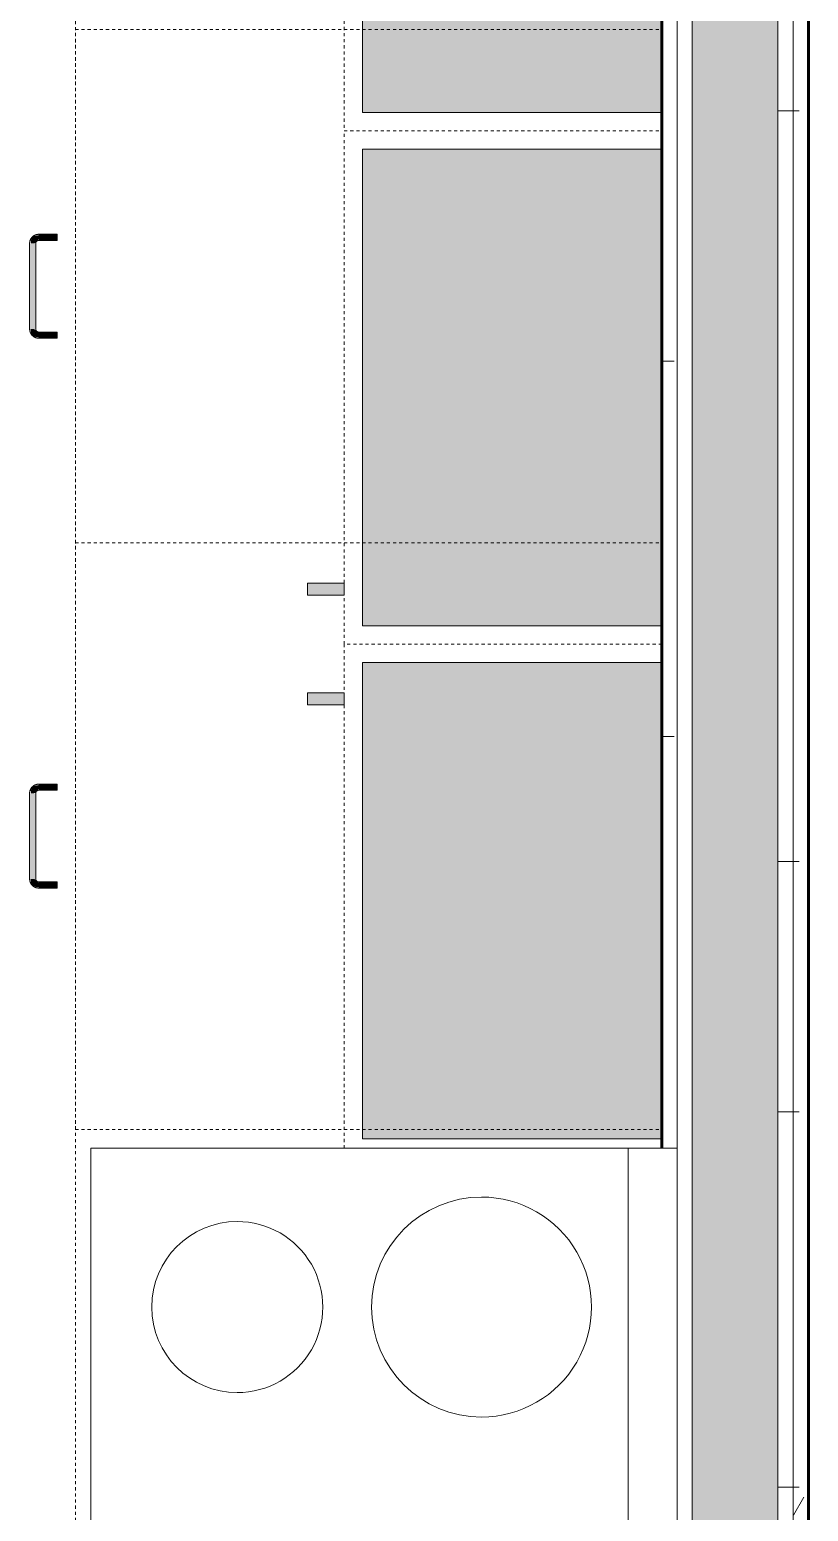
# Model space of a CAD drawing. Header units: inches. Extents: x -4169 to -1846, y 9706 to 12377.
# Drawn here: x -2964.4 to -2932.5, y 11974.7 to 12035.3 of the extents above; entities that cross this region are included whole.
import ezdxf

# ---------------------------------------------------------------- set-up
doc = ezdxf.new("R2010")
doc.units = ezdxf.units.IN
doc.header["$MEASUREMENT"] = 0
doc.linetypes.add('Dash', pattern=[0.25, 0.125, -0.125])
for name, color, linetype, lineweight in [('0-1', 7, 'Continuous', 5), ('0-2', 7, 'Continuous', 18), ('A-WALL', 113, 'Continuous', 18), ('A-WALL-PATT-4', 111, 'Continuous', 9), ('I-WALL-3', 2, 'Continuous', 60), ('Q-CASE', 31, 'Continuous', 9), ('Q-CASE-1', 9, 'Continuous', 9), ('Q-CASE-3', 250, 'Continuous', 9), ('Q-CASE-4', 250, 'Dash', 9), ('Q-CASE-HDLN-1', 250, 'Dash', 9), ('Q-CASE-HDLN-2', 31, 'Continuous', 9), ('Q-SPCQ-1', 250, 'Continuous', 9)]:
    doc.layers.add(name, color=color, linetype=linetype, lineweight=lineweight)
pattern_1 = [(0, (0, 0), (20.48, 5.12), [0.845, -14.515, 0.845, -14.515, -81.92]), (0, (0, 0), (20.48, 5.12), [-30.72, 0.845, -29.875, 0.845, -14.515, -35.84]), (0, (0, 0), (20.48, 5.12), [-76.8, 0.845, -9.395, 0.845, -24.755]), (120, (7.68, 2.56), (-14.67405, 15.1762003), [0.845, -14.515, 0.845, -14.515, -81.92]), (120, (7.68, 2.56), (-14.67405, 15.1762003), [-30.72, 0.845, -29.875, 0.845, -14.515, -35.84]), (120, (7.68, 2.56), (-14.67405, 15.1762003), [-76.8, 0.845, -9.395, 0.845, -24.755]), (240, (10.24, 12.8), (-5.80595, -20.2962003), [0.845, -14.515, 0.845, -14.515, -81.92]), (240, (10.24, 12.8), (-5.80595, -20.2962003), [-30.72, 0.845, -29.875, 0.845, -14.515, -35.84]), (240, (10.24, 12.8), (-5.80595, -20.2962003), [-76.8, 0.845, -9.395, 0.845, -24.755])]

# ---------------------------------------------------------------- blocks, each defined once
blk = doc.blocks.new('Range - 24_ x 30_-2320547-ENLARGED RCP - 2ND FLOOR PLAN')
at = {"layer": 'Q-SPCQ-1'}
for p, q in [((30, 24), (0, 24)), ((0, 24), (0, 0)), ((30, 0), (30, 24)), ((0, 22), (30, 22)), ((0, 0), (30, 0))]:
    blk.add_line(p, q, dxfattribs=at)
for centre, radius, start, end in [((6.5, 16), 4.5, 360, 180), ((23.5, 16), 3, 360, 180), ((6.5, 16), 4.5, 180, 360), ((23.5, 16), 3, 180, 0), ((6.5, 6), 3.5, 360, 180), ((23.5, 6), 3, 360, 180), ((6.5, 6), 3.5, 180, 0), ((23.5, 6), 3, 180, 360)]:
    blk.add_arc(centre, radius, start, end, dxfattribs=at)
blk = doc.blocks.new('OD_CW_Countertop - OD_CW_Countertop-2380507-ENLARGED RCP - 2ND FLOOR PLAN')
at = {"layer": 'Q-CASE-HDLN-1'}
for p, q in [((0.738, -24), (0.738, 0)), ((0.738, 0), (130.706, 0))]:
    blk.add_line(p, q, dxfattribs=at)
blk = doc.blocks.new('Drawer_Base_Cabinet_3_drawer_12205 - 24_-V54-ENLARGED RCP - 2ND FLOOR PLAN')
at = {"layer": 'Q-CASE'}
for points in [[(-1.142, -24.75), (-1.383, -24.75), (-1.371, -25.5), (-1.142, -25.5)], [(2.858, -24.75), (2.617, -24.75), (2.629, -25.5), (2.858, -25.5), (2.858, -25.317)], [(-1.012, -25.718), (-1.032, -25.642), (-1.2, -25.5), (-1.351, -25.5), (-1.31, -25.688), (-1.277, -25.765), (-1.125, -25.828), (-1.012, -25.813), (-1.012, -25.75)], [(2.488, -25.875), (2.488, -25.625), (-1.012, -25.642), (-1.012, -25.875), (-0.892, -25.875)], [(2.826, -25.5), (2.649, -25.5), (2.488, -25.688), (2.488, -25.838), (2.641, -25.811), (2.76, -25.747), (2.816, -25.613)]]:
    blk.add_hatch(color=256, dxfattribs=at).paths.add_polyline_path(points, flags=0)
at = {"layer": 'Q-CASE-HDLN-1'}
for p, q in [((12.738, 0), (-11.262, 0)), ((-11.262, -24), (-11.262, 0)), ((12.738, -24), (12.738, 0)), ((12.738, -24), (-11.262, -24))]:
    blk.add_line(p, q, dxfattribs=at)
at = {"layer": 'Q-CASE-HDLN-2'}
for p, q in [((-1.387, -25.5), (-1.387, -24.75)), ((-1.387, -24.75), (-1.383, -24.75)), ((-1.137, -24.75), (-1.387, -24.75)), ((-1.387, -25.5), (-1.387, -24.75)), ((-1.387, -24.75), (-1.383, -24.75)), ((-1.383, -24.75), (-1.387, -24.75)), ((-1.387, -25.5), (-1.387, -24.75)), ((-1.387, -24.75), (-1.383, -24.75)), ((-1.383, -24.75), (-1.387, -24.75)), ((-1.142, -24.75), (-1.137, -24.75)), ((-1.142, -24.75), (-1.137, -24.75)), ((-1.137, -24.75), (-1.142, -24.75)), ((-1.142, -24.75), (-1.137, -24.75)), ((-1.137, -24.75), (-1.142, -24.75)), ((-1.137, -24.75), (-1.137, -25.5)), ((-1.137, -24.75), (-1.137, -25.5)), ((-1.137, -24.75), (-1.137, -25.5)), ((2.613, -25.5), (2.613, -24.75)), ((2.863, -24.75), (2.613, -24.75)), ((2.613, -24.75), (2.617, -24.75)), ((2.613, -25.5), (2.613, -24.75)), ((2.617, -24.75), (2.613, -24.75)), ((2.613, -24.75), (2.617, -24.75)), ((2.613, -25.5), (2.613, -24.75)), ((2.617, -24.75), (2.613, -24.75)), ((2.613, -24.75), (2.617, -24.75)), ((2.858, -24.75), (2.863, -24.75)), ((2.863, -24.75), (2.858, -24.75)), ((2.858, -24.75), (2.863, -24.75)), ((2.863, -24.75), (2.858, -24.75)), ((2.858, -24.75), (2.863, -24.75)), ((2.863, -24.75), (2.863, -25.5)), ((2.863, -24.75), (2.863, -25.5)), ((2.863, -24.75), (2.863, -25.5)), ((-1.012, -25.625), (2.488, -25.625)), ((2.488, -25.875), (-1.012, -25.875))]:
    blk.add_line(p, q, dxfattribs=at)
at = {"layer": 'Q-CASE-HDLN-2', "flags": 128}
for points in [[(-1.012, -25.875), (-1.027, -25.875), (-1.042, -25.874), (-1.057, -25.872), (-1.072, -25.87), (-1.087, -25.868), (-1.101, -25.864), (-1.116, -25.86), (-1.13, -25.856), (-1.144, -25.851), (-1.158, -25.845), (-1.172, -25.839), (-1.185, -25.833), (-1.199, -25.825), (-1.211, -25.818), (-1.224, -25.81), (-1.236, -25.801), (-1.248, -25.792), (-1.26, -25.782), (-1.271, -25.772), (-1.281, -25.761), (-1.292, -25.75), (-1.301, -25.739), (-1.311, -25.727), (-1.319, -25.715), (-1.328, -25.703), (-1.336, -25.69), (-1.343, -25.677), (-1.35, -25.663), (-1.356, -25.65), (-1.362, -25.636), (-1.367, -25.622), (-1.372, -25.608), (-1.376, -25.593), (-1.379, -25.578), (-1.382, -25.564), (-1.384, -25.549), (-1.386, -25.534), (-1.387, -25.519), (-1.387, -25.504), (-1.387, -25.5)], [(-1.292, -25.75), (-1.301, -25.739), (-1.311, -25.727), (-1.319, -25.715), (-1.328, -25.703), (-1.336, -25.69), (-1.343, -25.677), (-1.35, -25.663), (-1.356, -25.65), (-1.362, -25.636), (-1.367, -25.622), (-1.372, -25.608), (-1.376, -25.593), (-1.379, -25.578), (-1.382, -25.564), (-1.384, -25.549), (-1.386, -25.534), (-1.387, -25.519), (-1.387, -25.504), (-1.387, -25.5)], [(-1.292, -25.75), (-1.301, -25.739), (-1.311, -25.727), (-1.319, -25.715), (-1.328, -25.703), (-1.336, -25.69), (-1.343, -25.677), (-1.35, -25.663), (-1.356, -25.65), (-1.362, -25.636), (-1.367, -25.622), (-1.372, -25.608), (-1.376, -25.593), (-1.379, -25.578), (-1.382, -25.564), (-1.384, -25.549), (-1.386, -25.534), (-1.387, -25.519), (-1.387, -25.504), (-1.387, -25.5)], [(-1.012, -25.875), (-1.027, -25.875), (-1.042, -25.874), (-1.057, -25.872), (-1.072, -25.87), (-1.087, -25.868), (-1.101, -25.864), (-1.116, -25.86), (-1.13, -25.856), (-1.144, -25.851), (-1.158, -25.845), (-1.172, -25.839), (-1.185, -25.833), (-1.199, -25.825), (-1.211, -25.818), (-1.224, -25.81), (-1.236, -25.801), (-1.248, -25.792), (-1.26, -25.782), (-1.271, -25.772)], [(-1.012, -25.875), (-1.027, -25.875), (-1.042, -25.874), (-1.057, -25.872), (-1.072, -25.87), (-1.087, -25.868), (-1.101, -25.864), (-1.116, -25.86), (-1.13, -25.856), (-1.144, -25.851), (-1.158, -25.845), (-1.172, -25.839), (-1.185, -25.833), (-1.199, -25.825), (-1.211, -25.818), (-1.224, -25.81), (-1.236, -25.801), (-1.248, -25.792), (-1.26, -25.782), (-1.271, -25.772)], [(-1.137, -25.5), (-1.137, -25.505), (-1.137, -25.51), (-1.136, -25.515), (-1.136, -25.52), (-1.135, -25.525), (-1.134, -25.53), (-1.132, -25.535), (-1.131, -25.539), (-1.129, -25.544), (-1.127, -25.549), (-1.125, -25.553), (-1.123, -25.558), (-1.121, -25.562), (-1.118, -25.566), (-1.115, -25.571), (-1.113, -25.575), (-1.109, -25.579), (-1.106, -25.582), (-1.103, -25.586), (-1.099, -25.59), (-1.096, -25.593), (-1.092, -25.596), (-1.088, -25.599), (-1.084, -25.602), (-1.08, -25.605), (-1.076, -25.608), (-1.071, -25.61), (-1.067, -25.613), (-1.062, -25.615), (-1.058, -25.617), (-1.053, -25.618), (-1.048, -25.62), (-1.043, -25.621), (-1.038, -25.622), (-1.034, -25.623), (-1.029, -25.624), (-1.024, -25.624), (-1.019, -25.625), (-1.014, -25.625), (-1.012, -25.625)], [(-1.137, -25.5), (-1.137, -25.505), (-1.137, -25.51)], [(-1.137, -25.5), (-1.137, -25.505), (-1.137, -25.51)], [(-1.024, -25.624), (-1.019, -25.625), (-1.014, -25.625)], [(-1.024, -25.624), (-1.019, -25.625), (-1.014, -25.625)], [(2.863, -25.5), (2.862, -25.515), (2.862, -25.53), (2.86, -25.545), (2.858, -25.56), (2.855, -25.575), (2.852, -25.589), (2.848, -25.604), (2.844, -25.618), (2.839, -25.632), (2.833, -25.646), (2.827, -25.66), (2.82, -25.673), (2.813, -25.686), (2.805, -25.699), (2.797, -25.712), (2.788, -25.724), (2.779, -25.736), (2.77, -25.747), (2.76, -25.758), (2.749, -25.769), (2.738, -25.779), (2.727, -25.789), (2.715, -25.798), (2.703, -25.807), (2.69, -25.816), (2.678, -25.823), (2.664, -25.831), (2.651, -25.838), (2.637, -25.844), (2.624, -25.85), (2.61, -25.855), (2.595, -25.859), (2.581, -25.863), (2.566, -25.867), (2.551, -25.87), (2.537, -25.872), (2.522, -25.873), (2.507, -25.875), (2.492, -25.875), (2.488, -25.875)], [(2.488, -25.625), (2.493, -25.625), (2.498, -25.625), (2.503, -25.624), (2.508, -25.623), (2.513, -25.623), (2.517, -25.621), (2.522, -25.62), (2.527, -25.619), (2.532, -25.617), (2.536, -25.615), (2.541, -25.613), (2.545, -25.611), (2.55, -25.608), (2.554, -25.606), (2.558, -25.603), (2.562, -25.6), (2.566, -25.597), (2.57, -25.594), (2.574, -25.591), (2.577, -25.587), (2.581, -25.583), (2.584, -25.58), (2.587, -25.576), (2.59, -25.572), (2.593, -25.568), (2.596, -25.563), (2.598, -25.559), (2.6, -25.554), (2.602, -25.55), (2.604, -25.545), (2.606, -25.541), (2.607, -25.536), (2.609, -25.531), (2.61, -25.526), (2.611, -25.521), (2.612, -25.516), (2.612, -25.511), (2.613, -25.506), (2.613, -25.501), (2.613, -25.5)], [(2.488, -25.625), (2.493, -25.625), (2.498, -25.625)], [(2.488, -25.625), (2.493, -25.625), (2.498, -25.625)], [(2.738, -25.779), (2.727, -25.789), (2.715, -25.798), (2.703, -25.807), (2.69, -25.816), (2.678, -25.823), (2.664, -25.831), (2.651, -25.838), (2.637, -25.844), (2.624, -25.85), (2.61, -25.855), (2.595, -25.859), (2.581, -25.863), (2.566, -25.867), (2.551, -25.87), (2.537, -25.872), (2.522, -25.873), (2.507, -25.875), (2.492, -25.875), (2.488, -25.875)], [(2.738, -25.779), (2.727, -25.789), (2.715, -25.798), (2.703, -25.807), (2.69, -25.816), (2.678, -25.823), (2.664, -25.831), (2.651, -25.838), (2.637, -25.844), (2.624, -25.85), (2.61, -25.855), (2.595, -25.859), (2.581, -25.863), (2.566, -25.867), (2.551, -25.87), (2.537, -25.872), (2.522, -25.873), (2.507, -25.875), (2.492, -25.875), (2.488, -25.875)], [(2.612, -25.511), (2.613, -25.506), (2.613, -25.501), (2.613, -25.5)], [(2.612, -25.511), (2.613, -25.506), (2.613, -25.501), (2.613, -25.5)], [(2.863, -25.5), (2.862, -25.515), (2.862, -25.53), (2.86, -25.545), (2.858, -25.56), (2.855, -25.575), (2.852, -25.589), (2.848, -25.604), (2.844, -25.618), (2.839, -25.632), (2.833, -25.646), (2.827, -25.66), (2.82, -25.673), (2.813, -25.686), (2.805, -25.699), (2.797, -25.712), (2.788, -25.724), (2.779, -25.736), (2.77, -25.747), (2.76, -25.758)], [(2.863, -25.5), (2.862, -25.515), (2.862, -25.53), (2.86, -25.545), (2.858, -25.56), (2.855, -25.575), (2.852, -25.589), (2.848, -25.604), (2.844, -25.618), (2.839, -25.632), (2.833, -25.646), (2.827, -25.66), (2.82, -25.673), (2.813, -25.686), (2.805, -25.699), (2.797, -25.712), (2.788, -25.724), (2.779, -25.736), (2.77, -25.747), (2.76, -25.758)]]:
    blk.add_lwpolyline(points, dxfattribs=at)
blk = doc.blocks.new('Drawer_Base_Cabinet_3_drawer_12205 - 21_-V48-ENLARGED RCP - 2ND FLOOR PLAN')
at = {"layer": 'Q-CASE'}
for points in [[(-1.142, -24.75), (-1.383, -24.75), (-1.371, -25.5), (-1.142, -25.5)], [(2.858, -24.75), (2.617, -24.75), (2.629, -25.5), (2.858, -25.5), (2.858, -25.317)], [(-1.012, -25.718), (-1.032, -25.642), (-1.2, -25.5), (-1.351, -25.5), (-1.31, -25.688), (-1.277, -25.765), (-1.125, -25.828), (-1.012, -25.813), (-1.012, -25.75)], [(2.488, -25.875), (2.488, -25.625), (-1.012, -25.642), (-1.012, -25.875), (0.611, -25.875)], [(2.826, -25.5), (2.649, -25.5), (2.488, -25.688), (2.488, -25.838), (2.641, -25.811), (2.76, -25.747), (2.816, -25.613)]]:
    blk.add_hatch(color=256, dxfattribs=at).paths.add_polyline_path(points, flags=0)
at = {"layer": 'Q-CASE-HDLN-1'}
for p, q in [((11.238, 0), (-9.762, 0)), ((-9.762, -24), (-9.762, 0)), ((11.238, -24), (11.238, 0)), ((11.238, -24), (-9.762, -24))]:
    blk.add_line(p, q, dxfattribs=at)
at = {"layer": 'Q-CASE-HDLN-2'}
for p, q in [((-1.387, -25.5), (-1.387, -24.75)), ((-1.387, -24.75), (-1.383, -24.75)), ((-1.137, -24.75), (-1.387, -24.75)), ((-1.387, -25.5), (-1.387, -24.75)), ((-1.387, -24.75), (-1.383, -24.75)), ((-1.383, -24.75), (-1.387, -24.75)), ((-1.387, -25.5), (-1.387, -24.75)), ((-1.387, -24.75), (-1.383, -24.75)), ((-1.383, -24.75), (-1.387, -24.75)), ((-1.142, -24.75), (-1.137, -24.75)), ((-1.142, -24.75), (-1.137, -24.75)), ((-1.137, -24.75), (-1.142, -24.75)), ((-1.142, -24.75), (-1.137, -24.75)), ((-1.137, -24.75), (-1.142, -24.75)), ((-1.137, -24.75), (-1.137, -25.5)), ((-1.137, -24.75), (-1.137, -25.5)), ((-1.137, -24.75), (-1.137, -25.5)), ((2.613, -25.5), (2.613, -24.75)), ((2.863, -24.75), (2.613, -24.75)), ((2.613, -24.75), (2.617, -24.75)), ((2.613, -25.5), (2.613, -24.75)), ((2.617, -24.75), (2.613, -24.75)), ((2.613, -24.75), (2.617, -24.75)), ((2.613, -25.5), (2.613, -24.75)), ((2.617, -24.75), (2.613, -24.75)), ((2.613, -24.75), (2.617, -24.75)), ((2.858, -24.75), (2.863, -24.75)), ((2.863, -24.75), (2.858, -24.75)), ((2.858, -24.75), (2.863, -24.75)), ((2.863, -24.75), (2.858, -24.75)), ((2.858, -24.75), (2.863, -24.75)), ((2.863, -24.75), (2.863, -25.5)), ((2.863, -24.75), (2.863, -25.5)), ((2.863, -24.75), (2.863, -25.5)), ((-1.012, -25.625), (2.488, -25.625)), ((2.488, -25.875), (-1.012, -25.875))]:
    blk.add_line(p, q, dxfattribs=at)
at = {"layer": 'Q-CASE-HDLN-2', "flags": 128}
for points in [[(-1.012, -25.875), (-1.027, -25.875), (-1.042, -25.874), (-1.057, -25.872), (-1.072, -25.87), (-1.087, -25.868), (-1.101, -25.864), (-1.116, -25.86), (-1.13, -25.856), (-1.144, -25.851), (-1.158, -25.845), (-1.172, -25.839), (-1.185, -25.833), (-1.199, -25.825), (-1.211, -25.818), (-1.224, -25.81), (-1.236, -25.801), (-1.248, -25.792), (-1.26, -25.782), (-1.271, -25.772), (-1.281, -25.761), (-1.292, -25.75), (-1.301, -25.739), (-1.311, -25.727), (-1.319, -25.715), (-1.328, -25.703), (-1.336, -25.69), (-1.343, -25.677), (-1.35, -25.663), (-1.356, -25.65), (-1.362, -25.636), (-1.367, -25.622), (-1.372, -25.608), (-1.376, -25.593), (-1.379, -25.578), (-1.382, -25.564), (-1.384, -25.549), (-1.386, -25.534), (-1.387, -25.519), (-1.387, -25.504), (-1.387, -25.5)], [(-1.292, -25.75), (-1.301, -25.739), (-1.311, -25.727), (-1.319, -25.715), (-1.328, -25.703), (-1.336, -25.69), (-1.343, -25.677), (-1.35, -25.663), (-1.356, -25.65), (-1.362, -25.636), (-1.367, -25.622), (-1.372, -25.608), (-1.376, -25.593), (-1.379, -25.578), (-1.382, -25.564), (-1.384, -25.549), (-1.386, -25.534), (-1.387, -25.519), (-1.387, -25.504), (-1.387, -25.5)], [(-1.292, -25.75), (-1.301, -25.739), (-1.311, -25.727), (-1.319, -25.715), (-1.328, -25.703), (-1.336, -25.69), (-1.343, -25.677), (-1.35, -25.663), (-1.356, -25.65), (-1.362, -25.636), (-1.367, -25.622), (-1.372, -25.608), (-1.376, -25.593), (-1.379, -25.578), (-1.382, -25.564), (-1.384, -25.549), (-1.386, -25.534), (-1.387, -25.519), (-1.387, -25.504), (-1.387, -25.5)], [(-1.012, -25.875), (-1.027, -25.875), (-1.042, -25.874), (-1.057, -25.872), (-1.072, -25.87), (-1.087, -25.868), (-1.101, -25.864), (-1.116, -25.86), (-1.13, -25.856), (-1.144, -25.851), (-1.158, -25.845), (-1.172, -25.839), (-1.185, -25.833), (-1.199, -25.825), (-1.211, -25.818), (-1.224, -25.81), (-1.236, -25.801), (-1.248, -25.792), (-1.26, -25.782), (-1.271, -25.772)], [(-1.012, -25.875), (-1.027, -25.875), (-1.042, -25.874), (-1.057, -25.872), (-1.072, -25.87), (-1.087, -25.868), (-1.101, -25.864), (-1.116, -25.86), (-1.13, -25.856), (-1.144, -25.851), (-1.158, -25.845), (-1.172, -25.839), (-1.185, -25.833), (-1.199, -25.825), (-1.211, -25.818), (-1.224, -25.81), (-1.236, -25.801), (-1.248, -25.792), (-1.26, -25.782), (-1.271, -25.772)], [(-1.137, -25.5), (-1.137, -25.505), (-1.137, -25.51), (-1.136, -25.515), (-1.136, -25.52), (-1.135, -25.525), (-1.134, -25.53), (-1.132, -25.535), (-1.131, -25.539), (-1.129, -25.544), (-1.127, -25.549), (-1.125, -25.553), (-1.123, -25.558), (-1.121, -25.562), (-1.118, -25.566), (-1.115, -25.571), (-1.113, -25.575), (-1.109, -25.579), (-1.106, -25.582), (-1.103, -25.586), (-1.099, -25.59), (-1.096, -25.593), (-1.092, -25.596), (-1.088, -25.599), (-1.084, -25.602), (-1.08, -25.605), (-1.076, -25.608), (-1.071, -25.61), (-1.067, -25.613), (-1.062, -25.615), (-1.058, -25.617), (-1.053, -25.618), (-1.048, -25.62), (-1.043, -25.621), (-1.038, -25.622), (-1.034, -25.623), (-1.029, -25.624), (-1.024, -25.624), (-1.019, -25.625), (-1.014, -25.625), (-1.012, -25.625)], [(-1.137, -25.5), (-1.137, -25.505), (-1.137, -25.51)], [(-1.137, -25.5), (-1.137, -25.505), (-1.137, -25.51)], [(-1.024, -25.624), (-1.019, -25.625), (-1.014, -25.625)], [(-1.024, -25.624), (-1.019, -25.625), (-1.014, -25.625)], [(2.863, -25.5), (2.862, -25.515), (2.862, -25.53), (2.86, -25.545), (2.858, -25.56), (2.855, -25.575), (2.852, -25.589), (2.848, -25.604), (2.844, -25.618), (2.839, -25.632), (2.833, -25.646), (2.827, -25.66), (2.82, -25.673), (2.813, -25.686), (2.805, -25.699), (2.797, -25.712), (2.788, -25.724), (2.779, -25.736), (2.77, -25.747), (2.76, -25.758), (2.749, -25.769), (2.738, -25.779), (2.727, -25.789), (2.715, -25.798), (2.703, -25.807), (2.69, -25.816), (2.678, -25.823), (2.664, -25.831), (2.651, -25.838), (2.637, -25.844), (2.624, -25.85), (2.61, -25.855), (2.595, -25.859), (2.581, -25.863), (2.566, -25.867), (2.551, -25.87), (2.537, -25.872), (2.522, -25.873), (2.507, -25.875), (2.492, -25.875), (2.488, -25.875)], [(2.488, -25.625), (2.493, -25.625), (2.498, -25.625), (2.503, -25.624), (2.508, -25.623), (2.513, -25.623), (2.517, -25.621), (2.522, -25.62), (2.527, -25.619), (2.532, -25.617), (2.536, -25.615), (2.541, -25.613), (2.545, -25.611), (2.55, -25.608), (2.554, -25.606), (2.558, -25.603), (2.562, -25.6), (2.566, -25.597), (2.57, -25.594), (2.574, -25.591), (2.577, -25.587), (2.581, -25.583), (2.584, -25.58), (2.587, -25.576), (2.59, -25.572), (2.593, -25.568), (2.596, -25.563), (2.598, -25.559), (2.6, -25.554), (2.602, -25.55), (2.604, -25.545), (2.606, -25.541), (2.607, -25.536), (2.609, -25.531), (2.61, -25.526), (2.611, -25.521), (2.612, -25.516), (2.612, -25.511), (2.613, -25.506), (2.613, -25.501), (2.613, -25.5)], [(2.488, -25.625), (2.493, -25.625), (2.498, -25.625)], [(2.488, -25.625), (2.493, -25.625), (2.498, -25.625)], [(2.738, -25.779), (2.727, -25.789), (2.715, -25.798), (2.703, -25.807), (2.69, -25.816), (2.678, -25.823), (2.664, -25.831), (2.651, -25.838), (2.637, -25.844), (2.624, -25.85), (2.61, -25.855), (2.595, -25.859), (2.581, -25.863), (2.566, -25.867), (2.551, -25.87), (2.537, -25.872), (2.522, -25.873), (2.507, -25.875), (2.492, -25.875), (2.488, -25.875)], [(2.738, -25.779), (2.727, -25.789), (2.715, -25.798), (2.703, -25.807), (2.69, -25.816), (2.678, -25.823), (2.664, -25.831), (2.651, -25.838), (2.637, -25.844), (2.624, -25.85), (2.61, -25.855), (2.595, -25.859), (2.581, -25.863), (2.566, -25.867), (2.551, -25.87), (2.537, -25.872), (2.522, -25.873), (2.507, -25.875), (2.492, -25.875), (2.488, -25.875)], [(2.612, -25.511), (2.613, -25.506), (2.613, -25.501), (2.613, -25.5)], [(2.612, -25.511), (2.613, -25.506), (2.613, -25.501), (2.613, -25.5)], [(2.863, -25.5), (2.862, -25.515), (2.862, -25.53), (2.86, -25.545), (2.858, -25.56), (2.855, -25.575), (2.852, -25.589), (2.848, -25.604), (2.844, -25.618), (2.839, -25.632), (2.833, -25.646), (2.827, -25.66), (2.82, -25.673), (2.813, -25.686), (2.805, -25.699), (2.797, -25.712), (2.788, -25.724), (2.779, -25.736), (2.77, -25.747), (2.76, -25.758)], [(2.863, -25.5), (2.862, -25.515), (2.862, -25.53), (2.86, -25.545), (2.858, -25.56), (2.855, -25.575), (2.852, -25.589), (2.848, -25.604), (2.844, -25.618), (2.839, -25.632), (2.833, -25.646), (2.827, -25.66), (2.82, -25.673), (2.813, -25.686), (2.805, -25.699), (2.797, -25.712), (2.788, -25.724), (2.779, -25.736), (2.77, -25.747), (2.76, -25.758)]]:
    blk.add_lwpolyline(points, dxfattribs=at)
blk = doc.blocks.new('300 Series Wall Hung Cabinet_301 - 21_-2351003-ENLARGED RCP - 2ND FLOOR PLAN')
at = {"layer": 'Q-CASE-1'}
for points in [[(-8.5, 13.188), (-8.012, 13.188), (-8.012, 14.687), (-8.5, 14.687)], [(-9.75, 0.187), (9.75, 0.187), (9.75, 12.438), (-9.75, 12.438), (-9.75, 8.405)]]:
    blk.add_hatch(color=256, dxfattribs=at).paths.add_polyline_path(points, flags=0)
at = {"layer": 'Q-CASE-3'}
for p, q in [((-8.012, 14.687), (-8.5, 14.687)), ((-8.5, 14.687), (-8.5, 13.188)), ((-8.012, 13.188), (-8.012, 14.687)), ((-8.5, 13.188), (-8.012, 13.188)), ((-9.75, 0.187), (-9.75, 12.438)), ((-9.75, 12.438), (9.75, 12.438)), ((9.75, 12.438), (9.75, 0.187))]:
    blk.add_line(p, q, dxfattribs=at)
at = {"layer": 'Q-CASE-4'}
for p, q in [((-10.5, 0.187), (-10.5, 13.188)), ((-10.5, 13.188), (10.5, 13.188)), ((10.5, 13.188), (10.5, 0.187))]:
    blk.add_line(p, q, dxfattribs=at)
blk = doc.blocks.new('300 Series Wall Hung Cabinet_301 - 21_-V40-ENLARGED RCP - 2ND FLOOR PLAN')
at = {"layer": 'Q-CASE-1'}
for points in [[(-9.75, -12.438), (9.75, -12.438), (9.75, -0.188), (-9.75, -0.188)], [(-8.5, -14.687), (-8.012, -14.687), (-8.012, -13.188), (-8.5, -13.188)]]:
    blk.add_hatch(color=256, dxfattribs=at).paths.add_polyline_path(points, flags=0)
at = {"layer": 'Q-CASE-3'}
for p, q in [((-9.75, -12.438), (-9.75, -0.188)), ((9.75, -0.188), (9.75, -12.438)), ((9.75, -12.438), (-9.75, -12.438)), ((-8.012, -13.188), (-8.5, -13.188)), ((-8.5, -13.188), (-8.5, -14.687)), ((-8.012, -14.687), (-8.012, -13.188)), ((-8.5, -14.687), (-8.012, -14.687))]:
    blk.add_line(p, q, dxfattribs=at)
at = {"layer": 'Q-CASE-4'}
for p, q in [((-10.5, -0.188), (-10.5, -13.188)), ((-10.5, -13.188), (10.128, -13.188))]:
    blk.add_line(p, q, dxfattribs=at)
blk = doc.blocks.new('300 Series Wall Hung Cabinet_301 - 21_-2351527-ENLARGED RCP - 2ND FLOOR PLAN')
at = {"layer": 'Q-CASE-1'}
for points in [[(9.75, -0.188), (-9.75, -0.188), (-9.75, -12.438), (9.75, -12.438), (9.75, -8.405)], [(-8.012, -13.188), (-8.5, -13.188), (-8.5, -14.687), (-8.012, -14.687)]]:
    blk.add_hatch(color=256, dxfattribs=at).paths.add_polyline_path(points, flags=0)
at = {"layer": 'Q-CASE-3'}
for p, q in [((-9.75, -12.438), (-9.75, -0.188)), ((9.75, -0.188), (9.75, -12.438)), ((9.75, -12.438), (-9.75, -12.438)), ((-8.012, -13.188), (-8.5, -13.188)), ((-8.5, -13.188), (-8.5, -14.687)), ((-8.012, -14.687), (-8.012, -13.188)), ((-8.5, -14.687), (-8.012, -14.687))]:
    blk.add_line(p, q, dxfattribs=at)
at = {"layer": 'Q-CASE-4'}
for p, q in [((-10.5, -0.188), (-10.5, -13.188)), ((10.5, -13.188), (10.5, -0.188)), ((-10.5, -13.188), (10.5, -13.188))]:
    blk.add_line(p, q, dxfattribs=at)
blk = doc.blocks.new('CTR - 1st Phase - Unit Layouts_rvt-1-ENLARGED RCP - 2ND FLOOR PLAN')
at = {"layer": '0-2'}
for name, p, rotation in [('OD_CW_Countertop - OD_CW_Countertop-2380507-ENLARGED RCP - 2ND FLOOR PLAN', (-2962.524, 11942.325), 89.99999999995376), ('300 Series Wall Hung Cabinet_301 - 21_-2351527-ENLARGED RCP - 2ND FLOOR PLAN', (-2938.336, 12041.691), 269.9999999999977), ('Drawer_Base_Cabinet_3_drawer_12205 - 21_-V48-ENLARGED RCP - 2ND FLOOR PLAN', (-2938.524, 12025.571), 269.9999999999532), ('300 Series Wall Hung Cabinet_301 - 21_-2351003-ENLARGED RCP - 2ND FLOOR PLAN', (-2938.336, 12020.691), 89.99999999999767), ('Drawer_Base_Cabinet_3_drawer_12205 - 24_-V54-ENLARGED RCP - 2ND FLOOR PLAN', (-2938.524, 12003.071), 269.9999999999532), ('300 Series Wall Hung Cabinet_301 - 21_-V40-ENLARGED RCP - 2ND FLOOR PLAN', (-2938.336, 11999.691), 269.9999999999977), ('Range - 24_ x 30_-2320547-ENLARGED RCP - 2ND FLOOR PLAN', (-2961.899, 11989.563), 269.9999999999687)]:
    blk.add_blockref(name, p, dxfattribs=dict(at, rotation=rotation))

msp = doc.modelspace()

# ---------------------------------------------------------------- hatches: boundary and pattern name
at = {"layer": 'A-WALL-PATT-4'}
h = msp.add_hatch(dxfattribs=at)
h.set_pattern_fill('FP_1', color=256, style=0, pattern_type=2)
h.set_pattern_definition(pattern_1)
h.paths.add_polyline_path([(-2937.899, 11725.989), (-2937.899, 11914.625), (-2938.524, 11914.625), (-2938.524, 11725.989)], flags=0)
h.paths.add_polyline_path([(-2937.899, 11918.125), (-2937.899, 11959.563), (-2938.524, 11959.563), (-2938.524, 11918.125)], flags=0)
h.paths.add_polyline_path([(-2938.524, 11989.563), (-2937.899, 11989.563), (-2937.899, 12110.339), (-2938.524, 12110.339), (-2938.524, 11998.561)], flags=0)
h = msp.add_hatch(dxfattribs=at)
h.set_pattern_fill('FP_1', color=256, style=0, pattern_type=2)
h.set_pattern_definition(pattern_1)
h.paths.add_polyline_path([(-2937.899, 11725.364), (-2937.274, 11725.367), (-2937.274, 11914.625), (-2937.899, 11914.625), (-2937.899, 11725.989)], flags=0)
h.paths.add_polyline_path([(-2937.274, 11918.125), (-2937.274, 12110.339), (-2937.899, 12110.339), (-2937.899, 11918.125), (-2937.586, 11918.125)], flags=0)
h = msp.add_hatch(dxfattribs=at)
h.set_pattern_fill('FP_4', color=256, style=0, pattern_type=2)
h.set_pattern_definition([(161.57, (0.32, 0.32), (-2.560496185, -0.000537386), [0, -18.214, 2.022, 0]), (18.43, (-0.32, 0.32), (-2.560496185, 0.000537386), [0, -18.214, 2.022, 0]), (108.43, (0.32, 0.32), (1.27922091, -6.400876726), [6.07, -14.166]), (71.57, (-0.32, 0.32), (1.27922091, 6.400876726), [6.07, -14.166])])
h.paths.add_polyline_path([(-2933.774, 11724.739), (-2933.774, 12110.339), (-2937.274, 12110.339), (-2937.274, 11724.739)], flags=0)
h = msp.add_hatch(dxfattribs=at)
h.set_pattern_fill('FP_1', color=256, style=0, pattern_type=2)
h.set_pattern_definition(pattern_1)
h.paths.add_polyline_path([(-2933.149, 11725.364), (-2933.149, 12110.339), (-2933.774, 12110.339), (-2933.774, 11725.364)], flags=0)
h = msp.add_hatch(dxfattribs=at)
h.set_pattern_fill('FP_1', color=256, style=0, pattern_type=2)
h.set_pattern_definition(pattern_1)
h.paths.add_polyline_path([(-2932.524, 11725.989), (-2932.524, 12110.339), (-2933.149, 12110.339), (-2933.149, 11725.989)], flags=0)

# ---------------------------------------------------------------- linework, layer by layer
at = {"layer": 'A-WALL'}
for p, q in [((-2937.899, 12110.339), (-2937.899, 11989.563)), ((-2937.274, 12110.339), (-2937.274, 11724.739)), ((-2933.774, 12110.339), (-2933.774, 11724.739)), ((-2933.149, 12110.339), (-2933.149, 11725.364))]:
    msp.add_line(p, q, dxfattribs=at)
at = {"layer": 'I-WALL-3'}
for p, q in [((-2938.524, 11989.563), (-2938.524, 12110.339)), ((-2932.524, 12110.339), (-2932.524, 11793.437))]:
    msp.add_line(p, q, dxfattribs=at)

# ---------------------------------------------------------------- block references
at = {"layer": '0-1'}
msp.add_blockref('CTR - 1st Phase - Unit Layouts_rvt-1-ENLARGED RCP - 2ND FLOOR PLAN', (0, 0), dxfattribs=at)

doc.saveas('drawing.dxf')
